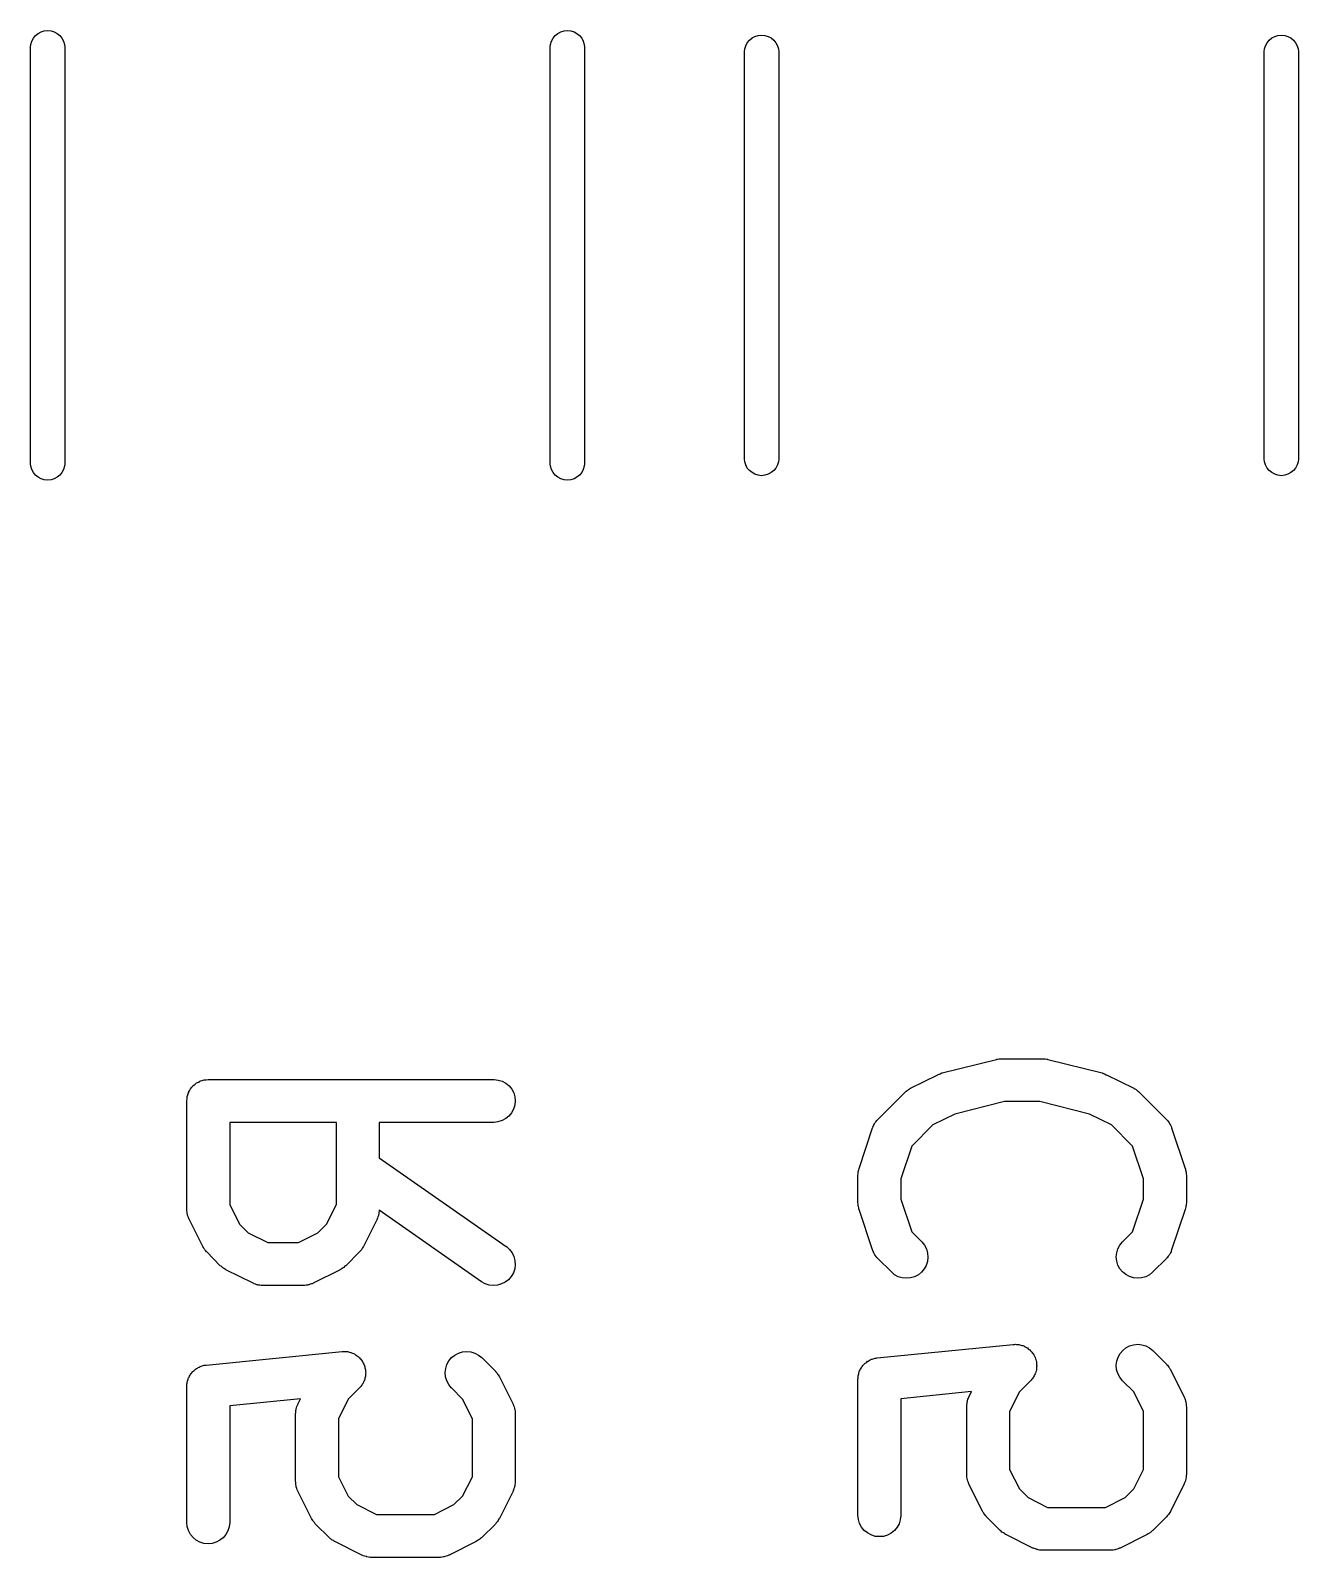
# Model space of a CAD drawing. Extents: x 60.5 to 142.6, y -115.4 to -60.2.
# Drawn here: x 71.13 to 75.57, y -104.06 to -98.71 of the extents above; entities that cross this region are included whole.
import ezdxf

# ---------------------------------------------------------------- set-up
doc = ezdxf.new("R2010")
doc.units = 0
doc.layers.add('BLACK', color=7, linetype='CONTINUOUS')

msp = doc.modelspace()

# ---------------------------------------------------------------- linework, layer by layer
at = {"layer": 'BLACK', "linetype": 'CONTINUOUS'}
for p, q in [((71.1399, -98.7394), (71.1474, -98.7303)), ((71.1474, -98.7303), (71.1565, -98.7228)), ((71.1565, -98.7228), (71.1669, -98.7172)), ((71.1669, -98.7172), (71.1782, -98.7138)), ((71.1782, -98.7138), (71.19, -98.7126)), ((71.19, -98.7126), (71.2018, -98.7138)), ((71.2018, -98.7138), (71.2131, -98.7172)), ((71.2131, -98.7172), (71.2235, -98.7228)), ((71.2235, -98.7228), (71.2326, -98.7303)), ((71.2326, -98.7303), (71.2401, -98.7394)), ((72.9599, -98.7394), (72.9674, -98.7303)), ((72.9674, -98.7303), (72.9765, -98.7228)), ((72.9765, -98.7228), (72.9869, -98.7172)), ((72.9869, -98.7172), (72.9982, -98.7138)), ((72.9982, -98.7138), (73.01, -98.7126)), ((73.01, -98.7126), (73.0218, -98.7138)), ((73.0218, -98.7138), (73.0331, -98.7172)), ((73.0331, -98.7172), (73.0435, -98.7228)), ((73.0435, -98.7228), (73.0526, -98.7303)), ((73.0526, -98.7303), (73.0601, -98.7394)), ((73.6669, -98.733), (73.6782, -98.7296)), ((73.6782, -98.7296), (73.69, -98.7285)), ((73.69, -98.7285), (73.7018, -98.7296)), ((73.7018, -98.7296), (73.7131, -98.733)), ((75.4869, -98.733), (75.4982, -98.7296)), ((75.4982, -98.7296), (75.51, -98.7285)), ((75.51, -98.7285), (75.5218, -98.7296)), ((75.5218, -98.7296), (75.5331, -98.733)), ((71.13, -98.77), (71.1309, -98.7612)), ((71.13, -100.23), (71.13, -98.77)), ((71.1309, -98.7612), (71.1343, -98.7499)), ((71.1343, -98.7499), (71.1399, -98.7394)), ((71.2401, -98.7394), (71.2457, -98.7499)), ((71.2457, -98.7499), (71.2491, -98.7612)), ((71.2491, -98.7612), (71.25, -98.77)), ((71.25, -98.77), (71.25, -100.23)), ((72.95, -98.77), (72.9509, -98.7612)), ((72.95, -100.23), (72.95, -98.77)), ((72.9509, -98.7612), (72.9543, -98.7499)), ((72.9543, -98.7499), (72.9599, -98.7394)), ((73.0601, -98.7394), (73.0657, -98.7499)), ((73.0657, -98.7499), (73.0691, -98.7612)), ((73.0691, -98.7612), (73.07, -98.77)), ((73.07, -98.77), (73.07, -100.23)), ((73.63, -98.7858), (73.6309, -98.777)), ((73.6309, -98.777), (73.6343, -98.7657)), ((73.6343, -98.7657), (73.6399, -98.7553)), ((73.6399, -98.7553), (73.6474, -98.7461)), ((73.6474, -98.7461), (73.6565, -98.7386)), ((73.6565, -98.7386), (73.6669, -98.733)), ((73.7131, -98.733), (73.7235, -98.7386)), ((73.7235, -98.7386), (73.7326, -98.7461)), ((73.7326, -98.7461), (73.7401, -98.7553)), ((73.7401, -98.7553), (73.7457, -98.7657)), ((73.7457, -98.7657), (73.7491, -98.777)), ((73.7491, -98.777), (73.75, -98.7858)), ((75.45, -98.7858), (75.4509, -98.777)), ((75.4509, -98.777), (75.4543, -98.7657)), ((75.4543, -98.7657), (75.4599, -98.7553)), ((75.4599, -98.7553), (75.4674, -98.7461)), ((75.4674, -98.7461), (75.4765, -98.7386)), ((75.4765, -98.7386), (75.4869, -98.733)), ((75.5331, -98.733), (75.5435, -98.7386)), ((75.5435, -98.7386), (75.5526, -98.7461)), ((75.5526, -98.7461), (75.5601, -98.7553)), ((75.5601, -98.7553), (75.5657, -98.7657)), ((75.5657, -98.7657), (75.5691, -98.777)), ((75.5691, -98.777), (75.57, -98.7858)), ((73.63, -100.214), (73.63, -98.7858)), ((73.75, -98.7858), (73.75, -100.214)), ((75.45, -100.214), (75.45, -98.7858)), ((75.57, -98.7858), (75.57, -100.214)), ((73.6309, -100.223), (73.63, -100.214)), ((73.6343, -100.234), (73.6309, -100.223)), ((73.7491, -100.223), (73.7457, -100.234)), ((73.75, -100.214), (73.7491, -100.223)), ((75.4509, -100.223), (75.45, -100.214)), ((75.4543, -100.234), (75.4509, -100.223)), ((75.5691, -100.223), (75.5657, -100.234)), ((75.57, -100.214), (75.5691, -100.223)), ((71.1309, -100.239), (71.13, -100.23)), ((71.1343, -100.25), (71.1309, -100.239)), ((71.1399, -100.261), (71.1343, -100.25)), ((71.1474, -100.27), (71.1399, -100.261)), ((71.1565, -100.277), (71.1474, -100.27)), ((71.1669, -100.283), (71.1565, -100.277)), ((71.2235, -100.277), (71.2131, -100.283)), ((71.2326, -100.27), (71.2235, -100.277)), ((71.2401, -100.261), (71.2326, -100.27)), ((71.2457, -100.25), (71.2401, -100.261)), ((71.2491, -100.239), (71.2457, -100.25)), ((71.25, -100.23), (71.2491, -100.239)), ((72.9509, -100.239), (72.95, -100.23)), ((72.9543, -100.25), (72.9509, -100.239)), ((72.9599, -100.261), (72.9543, -100.25)), ((72.9674, -100.27), (72.9599, -100.261)), ((72.9765, -100.277), (72.9674, -100.27)), ((72.9869, -100.283), (72.9765, -100.277)), ((73.0435, -100.277), (73.0331, -100.283)), ((73.0526, -100.27), (73.0435, -100.277)), ((73.0601, -100.261), (73.0526, -100.27)), ((73.0657, -100.25), (73.0601, -100.261)), ((73.0691, -100.239), (73.0657, -100.25)), ((73.07, -100.23), (73.0691, -100.239)), ((73.6399, -100.245), (73.6343, -100.234)), ((73.6474, -100.254), (73.6399, -100.245)), ((73.6565, -100.261), (73.6474, -100.254)), ((73.6669, -100.267), (73.6565, -100.261)), ((73.6782, -100.27), (73.6669, -100.267)), ((73.69, -100.272), (73.6782, -100.27)), ((73.7018, -100.27), (73.69, -100.272)), ((73.7131, -100.267), (73.7018, -100.27)), ((73.7235, -100.261), (73.7131, -100.267)), ((73.7326, -100.254), (73.7235, -100.261)), ((73.7401, -100.245), (73.7326, -100.254)), ((73.7457, -100.234), (73.7401, -100.245)), ((75.4599, -100.245), (75.4543, -100.234)), ((75.4674, -100.254), (75.4599, -100.245)), ((75.4765, -100.261), (75.4674, -100.254)), ((75.4869, -100.267), (75.4765, -100.261)), ((75.4982, -100.27), (75.4869, -100.267)), ((75.51, -100.272), (75.4982, -100.27)), ((75.5218, -100.27), (75.51, -100.272)), ((75.5331, -100.267), (75.5218, -100.27)), ((75.5435, -100.261), (75.5331, -100.267)), ((75.5526, -100.254), (75.5435, -100.261)), ((75.5601, -100.245), (75.5526, -100.254)), ((75.5657, -100.234), (75.5601, -100.245)), ((71.1782, -100.286), (71.1669, -100.283)), ((71.19, -100.287), (71.1782, -100.286)), ((71.2018, -100.286), (71.19, -100.287)), ((71.2131, -100.283), (71.2018, -100.286)), ((72.9982, -100.286), (72.9869, -100.283)), ((73.01, -100.287), (72.9982, -100.286)), ((73.0218, -100.286), (73.01, -100.287)), ((73.0331, -100.283), (73.0218, -100.286)), ((74.5224, -102.315), (74.5283, -102.314)), ((74.5283, -102.314), (74.5296, -102.314)), ((74.5296, -102.314), (74.531, -102.314)), ((74.531, -102.314), (74.6738, -102.314)), ((74.6738, -102.314), (74.6749, -102.314)), ((74.6749, -102.314), (74.6762, -102.314)), ((74.6762, -102.314), (74.6775, -102.314)), ((74.6775, -102.314), (74.6835, -102.315)), ((74.3085, -102.369), (74.3151, -102.367)), ((74.3151, -102.367), (74.3216, -102.364)), ((74.3216, -102.364), (74.322, -102.364)), ((74.322, -102.364), (74.3223, -102.364)), ((74.3223, -102.364), (74.5128, -102.317)), ((74.5128, -102.317), (74.5138, -102.316)), ((74.5138, -102.316), (74.5151, -102.316)), ((74.5151, -102.316), (74.5164, -102.316)), ((74.5164, -102.316), (74.5224, -102.315)), ((74.6835, -102.315), (74.6894, -102.316)), ((74.6894, -102.316), (74.6907, -102.316)), ((74.6907, -102.316), (74.692, -102.317)), ((74.692, -102.317), (74.8825, -102.364)), ((74.8825, -102.364), (74.8835, -102.364)), ((74.8835, -102.364), (74.8838, -102.365)), ((74.8838, -102.365), (74.8842, -102.365)), ((74.8842, -102.365), (74.8907, -102.367)), ((74.8907, -102.367), (74.8972, -102.37)), ((71.6869, -102.426), (71.6902, -102.42)), ((71.6902, -102.42), (71.6904, -102.42)), ((71.6904, -102.42), (71.6905, -102.42)), ((71.6905, -102.42), (71.695, -102.414)), ((71.695, -102.414), (71.6995, -102.409)), ((71.6995, -102.409), (71.6997, -102.409)), ((71.6997, -102.409), (71.6999, -102.408)), ((71.6999, -102.408), (71.7054, -102.404)), ((71.7054, -102.404), (71.7109, -102.399)), ((71.7109, -102.399), (71.7111, -102.399)), ((71.7111, -102.399), (71.7113, -102.399)), ((71.7113, -102.399), (71.7176, -102.396)), ((71.7176, -102.396), (71.7238, -102.393)), ((71.7238, -102.393), (71.7241, -102.392)), ((71.7241, -102.392), (71.7243, -102.392)), ((71.7243, -102.392), (71.7311, -102.39)), ((71.7311, -102.39), (71.7378, -102.388)), ((71.7378, -102.388), (71.7381, -102.388)), ((71.7381, -102.388), (71.7383, -102.388)), ((71.7383, -102.388), (71.7454, -102.388)), ((71.7454, -102.388), (71.7524, -102.387)), ((71.7524, -102.387), (72.7524, -102.387)), ((72.7524, -102.387), (72.7534, -102.387)), ((72.7534, -102.387), (72.768, -102.389)), ((72.768, -102.389), (72.7819, -102.393)), ((72.7819, -102.393), (72.7948, -102.4)), ((72.7948, -102.4), (72.806, -102.409)), ((72.806, -102.409), (72.8151, -102.421)), ((72.8151, -102.421), (72.8219, -102.434)), ((74.2044, -102.422), (74.2081, -102.42)), ((74.2081, -102.42), (74.2117, -102.417)), ((74.2117, -102.417), (74.3069, -102.37)), ((74.3069, -102.37), (74.3079, -102.369)), ((74.3079, -102.369), (74.3082, -102.369)), ((74.3082, -102.369), (74.3085, -102.369)), ((74.8972, -102.37), (74.8975, -102.37)), ((74.8975, -102.37), (74.8978, -102.37)), ((74.8978, -102.37), (74.9931, -102.417)), ((74.9931, -102.417), (74.994, -102.418)), ((74.994, -102.418), (74.9975, -102.42)), ((74.9975, -102.42), (75.0012, -102.422)), ((71.6774, -102.461), (71.6782, -102.454)), ((71.6774, -102.462), (71.6774, -102.461)), ((71.6774, -102.461), (71.6774, -102.461)), ((71.6774, -102.461), (71.6774, -102.461)), ((71.6774, -102.461), (71.6774, -102.461)), ((71.6774, -102.843), (71.6774, -102.462)), ((71.6782, -102.454), (71.6789, -102.447)), ((71.6789, -102.447), (71.679, -102.447)), ((71.679, -102.446), (71.6811, -102.44)), ((71.679, -102.447), (71.679, -102.446)), ((71.6811, -102.44), (71.6832, -102.433)), ((71.6832, -102.433), (71.6834, -102.433)), ((71.6834, -102.432), (71.6869, -102.426)), ((71.6834, -102.433), (71.6834, -102.432)), ((72.8219, -102.434), (72.8261, -102.448)), ((72.8274, -102.462), (72.8258, -102.477)), ((72.8261, -102.448), (72.8274, -102.462)), ((74.097, -102.527), (74.1922, -102.431)), ((74.1922, -102.431), (74.1929, -102.431)), ((74.1929, -102.431), (74.1962, -102.428)), ((74.1962, -102.428), (74.1993, -102.425)), ((74.1993, -102.425), (74.202, -102.424)), ((74.202, -102.424), (74.2044, -102.422)), ((74.5402, -102.464), (74.3667, -102.508)), ((74.6646, -102.464), (74.5402, -102.464)), ((74.8381, -102.508), (74.6646, -102.464)), ((75.0012, -102.422), (75.0037, -102.424)), ((75.0037, -102.424), (75.0063, -102.426)), ((75.0063, -102.426), (75.0093, -102.429)), ((75.0093, -102.429), (75.0126, -102.431)), ((75.0126, -102.431), (75.1078, -102.527)), ((72.7939, -102.524), (72.781, -102.531)), ((72.8052, -102.515), (72.7939, -102.524)), ((72.8146, -102.504), (72.8052, -102.515)), ((72.8215, -102.491), (72.8146, -102.504)), ((72.8258, -102.477), (72.8215, -102.491)), ((74.0939, -102.53), (74.0956, -102.528)), ((74.0956, -102.528), (74.097, -102.527)), ((74.3667, -102.508), (74.2897, -102.546)), ((74.9151, -102.546), (74.8381, -102.508)), ((75.1078, -102.527), (75.1085, -102.527)), ((75.1085, -102.527), (75.1099, -102.529)), ((71.8274, -102.537), (71.8274, -102.825)), ((72.2012, -102.537), (71.8274, -102.537)), ((72.2012, -102.825), (72.2012, -102.537)), ((72.7524, -102.537), (72.3512, -102.537)), ((72.3512, -102.537), (72.3512, -102.661)), ((72.7669, -102.535), (72.7524, -102.537)), ((72.781, -102.531), (72.7669, -102.535)), ((74.0312, -102.699), (74.0788, -102.556)), ((74.0788, -102.556), (74.0792, -102.555)), ((74.0792, -102.555), (74.0801, -102.553)), ((74.0801, -102.553), (74.0808, -102.551)), ((74.0808, -102.551), (74.0832, -102.546)), ((74.0832, -102.546), (74.0853, -102.542)), ((74.0853, -102.542), (74.0866, -102.54)), ((74.0866, -102.54), (74.0877, -102.538)), ((74.0877, -102.538), (74.0909, -102.534)), ((74.0909, -102.534), (74.0939, -102.53)), ((74.2897, -102.546), (74.2156, -102.62)), ((74.9892, -102.62), (74.9151, -102.546)), ((75.1099, -102.529), (75.1115, -102.531)), ((75.1115, -102.531), (75.1145, -102.535)), ((75.1145, -102.535), (75.1177, -102.539)), ((75.1177, -102.539), (75.1187, -102.541)), ((75.1187, -102.541), (75.12, -102.543)), ((75.12, -102.543), (75.122, -102.547)), ((75.122, -102.547), (75.1244, -102.552)), ((75.1244, -102.552), (75.125, -102.554)), ((75.125, -102.554), (75.1259, -102.556)), ((75.1259, -102.556), (75.1735, -102.699)), ((74.2156, -102.62), (74.1774, -102.735)), ((75.0274, -102.735), (74.9892, -102.62)), ((72.3512, -102.661), (72.7954, -102.972)), ((74.0274, -102.722), (74.0279, -102.717)), ((74.0274, -102.723), (74.0274, -102.722)), ((74.0274, -102.818), (74.0274, -102.723)), ((74.0279, -102.717), (74.028, -102.713)), ((74.028, -102.713), (74.0287, -102.71)), ((74.0287, -102.71), (74.029, -102.707)), ((74.029, -102.707), (74.0303, -102.703)), ((74.0303, -102.703), (74.0312, -102.699)), ((74.1774, -102.735), (74.1774, -102.806)), ((75.0274, -102.806), (75.0274, -102.735)), ((75.1735, -102.699), (75.1739, -102.7)), ((75.1739, -102.7), (75.1747, -102.704)), ((75.1747, -102.704), (75.176, -102.708)), ((75.176, -102.708), (75.1763, -102.711)), ((75.1763, -102.711), (75.1769, -102.714)), ((75.1769, -102.714), (75.177, -102.718)), ((75.177, -102.718), (75.1774, -102.723)), ((75.1774, -102.723), (75.1774, -102.818)), ((71.6776, -102.845), (71.6774, -102.843)), ((71.6775, -102.847), (71.6776, -102.845)), ((71.6783, -102.852), (71.6775, -102.847)), ((71.8274, -102.825), (71.8616, -102.894)), ((72.1669, -102.894), (72.2012, -102.825)), ((72.351, -102.848), (72.3501, -102.853)), ((72.3512, -102.844), (72.3509, -102.846)), ((72.3509, -102.846), (72.351, -102.848)), ((72.7094, -103.095), (72.3512, -102.844)), ((74.0278, -102.822), (74.0274, -102.818)), ((74.0279, -102.826), (74.0278, -102.822)), ((74.0285, -102.829), (74.0279, -102.826)), ((74.0288, -102.832), (74.0285, -102.829)), ((74.03, -102.836), (74.0288, -102.832)), ((74.0309, -102.841), (74.03, -102.836)), ((74.0312, -102.842), (74.0309, -102.841)), ((74.0788, -102.984), (74.0312, -102.842)), ((74.1774, -102.806), (74.2156, -102.92)), ((74.9892, -102.92), (75.0274, -102.806)), ((75.1735, -102.842), (75.1259, -102.984)), ((75.1745, -102.837), (75.1735, -102.842)), ((75.1757, -102.833), (75.1745, -102.837)), ((75.1761, -102.83), (75.1757, -102.833)), ((75.1768, -102.827), (75.1761, -102.83)), ((75.1769, -102.823), (75.1768, -102.827)), ((75.1774, -102.819), (75.1769, -102.823)), ((75.1774, -102.818), (75.1774, -102.819)), ((71.6788, -102.857), (71.6783, -102.852)), ((71.6794, -102.86), (71.6788, -102.857)), ((71.6798, -102.862), (71.6794, -102.86)), ((71.6816, -102.867), (71.6798, -102.862)), ((71.683, -102.871), (71.6816, -102.867)), ((71.6841, -102.873), (71.683, -102.871)), ((71.6848, -102.875), (71.6841, -102.873)), ((71.6853, -102.876), (71.6848, -102.875)), ((71.7329, -102.972), (71.6853, -102.876)), ((71.8616, -102.894), (71.892, -102.924)), ((72.1365, -102.924), (72.1669, -102.894)), ((72.3433, -102.876), (72.2957, -102.972)), ((72.3441, -102.874), (72.3433, -102.876)), ((72.3451, -102.872), (72.3441, -102.874)), ((72.3467, -102.868), (72.3451, -102.872)), ((72.3485, -102.863), (72.3467, -102.868)), ((72.3489, -102.861), (72.3485, -102.863)), ((72.3496, -102.858), (72.3489, -102.861)), ((72.3501, -102.853), (72.3496, -102.858)), ((71.892, -102.924), (71.9606, -102.958)), ((72.068, -102.958), (72.1365, -102.924)), ((74.2156, -102.92), (74.2507, -102.955)), ((74.2507, -102.955), (74.2514, -102.956)), ((74.2514, -102.956), (74.2605, -102.967)), ((74.9448, -102.967), (74.9541, -102.955)), ((74.9541, -102.955), (74.9892, -102.92)), ((71.7352, -102.975), (71.7329, -102.972)), ((71.7371, -102.979), (71.7352, -102.975)), ((71.739, -102.981), (71.7371, -102.979)), ((71.7407, -102.984), (71.739, -102.981)), ((71.7436, -102.987), (71.7407, -102.984)), ((71.7462, -102.99), (71.7436, -102.987)), ((71.747, -102.991), (71.7462, -102.99)), ((71.7946, -103.039), (71.747, -102.991)), ((71.9606, -102.958), (72.068, -102.958)), ((72.2816, -102.991), (72.234, -103.039)), ((72.2843, -102.988), (72.2816, -102.991)), ((72.2872, -102.985), (72.2843, -102.988)), ((72.2889, -102.982), (72.2872, -102.985)), ((72.2909, -102.98), (72.2889, -102.982)), ((72.2929, -102.976), (72.2909, -102.98)), ((72.2952, -102.973), (72.2929, -102.976)), ((72.2957, -102.972), (72.2952, -102.973)), ((72.7954, -102.972), (72.7962, -102.972)), ((72.7962, -102.972), (72.8072, -102.982)), ((72.8072, -102.982), (72.8161, -102.994)), ((72.8161, -102.994), (72.8226, -103.007)), ((72.8226, -103.007), (72.8264, -103.021)), ((74.0797, -102.986), (74.0788, -102.984)), ((74.0804, -102.989), (74.0797, -102.986)), ((74.0827, -102.993), (74.0804, -102.989)), ((74.0848, -102.998), (74.0827, -102.993)), ((74.0861, -103), (74.0848, -102.998)), ((74.0871, -103.002), (74.0861, -103)), ((74.0903, -103.006), (74.0871, -103.002)), ((74.0933, -103.01), (74.0903, -103.006)), ((74.0949, -103.011), (74.0933, -103.01)), ((74.2605, -102.967), (74.2673, -102.98)), ((74.2673, -102.98), (74.2713, -102.995)), ((74.2726, -103.009), (74.271, -103.024)), ((74.2713, -102.995), (74.2726, -103.009)), ((74.9321, -103.008), (74.9336, -102.994)), ((74.9335, -103.023), (74.9321, -103.008)), ((74.9336, -102.994), (74.9379, -102.98)), ((74.9379, -102.98), (74.9448, -102.967)), ((75.1138, -103.006), (75.1108, -103.011)), ((75.1171, -103.002), (75.1138, -103.006)), ((75.1181, -103), (75.1171, -103.002)), ((75.1194, -102.999), (75.1181, -103)), ((75.1216, -102.994), (75.1194, -102.999)), ((75.124, -102.99), (75.1216, -102.994)), ((75.1246, -102.987), (75.124, -102.99)), ((75.1256, -102.985), (75.1246, -102.987)), ((75.1259, -102.984), (75.1256, -102.985)), ((71.7978, -103.041), (71.7946, -103.039)), ((71.8009, -103.044), (71.7978, -103.041)), ((71.8035, -103.046), (71.8009, -103.044)), ((71.8059, -103.048), (71.8035, -103.046)), ((71.8096, -103.05), (71.8059, -103.048)), ((71.8131, -103.052), (71.8096, -103.05)), ((71.8141, -103.053), (71.8131, -103.052)), ((71.9093, -103.1), (71.8141, -103.053)), ((72.2145, -103.053), (72.1193, -103.1)), ((72.2181, -103.051), (72.2145, -103.053)), ((72.2218, -103.049), (72.2181, -103.051)), ((72.2242, -103.047), (72.2218, -103.049)), ((72.2269, -103.045), (72.2242, -103.047)), ((72.2299, -103.042), (72.2269, -103.045)), ((72.2332, -103.039), (72.2299, -103.042)), ((72.234, -103.039), (72.2332, -103.039)), ((72.8255, -103.05), (72.8208, -103.064)), ((72.8273, -103.036), (72.8255, -103.05)), ((72.8264, -103.021), (72.8273, -103.036)), ((74.0962, -103.013), (74.0949, -103.011)), ((74.097, -103.014), (74.0962, -103.013)), ((74.1446, -103.061), (74.097, -103.014)), ((74.1559, -103.071), (74.1446, -103.061)), ((74.2503, -103.062), (74.2389, -103.071)), ((74.2596, -103.05), (74.2503, -103.062)), ((74.2667, -103.038), (74.2596, -103.05)), ((74.271, -103.024), (74.2667, -103.038)), ((74.9377, -103.037), (74.9335, -103.023)), ((74.9445, -103.05), (74.9377, -103.037)), ((74.9537, -103.061), (74.9445, -103.05)), ((74.965, -103.07), (74.9537, -103.061)), ((75.0594, -103.062), (75.048, -103.071)), ((75.0602, -103.061), (75.0594, -103.062)), ((75.1078, -103.014), (75.0602, -103.061)), ((75.1092, -103.012), (75.1078, -103.014)), ((75.1108, -103.011), (75.1092, -103.012)), ((71.9114, -103.101), (71.9093, -103.1)), ((71.9133, -103.102), (71.9114, -103.101)), ((71.9182, -103.104), (71.9133, -103.102)), ((71.923, -103.106), (71.9182, -103.104)), ((71.9252, -103.106), (71.923, -103.106)), ((71.9273, -103.107), (71.9252, -103.106)), ((71.9324, -103.107), (71.9273, -103.107)), ((71.9374, -103.108), (71.9324, -103.107)), ((71.9396, -103.108), (71.9374, -103.108)), ((71.9418, -103.108), (71.9396, -103.108)), ((71.9429, -103.108), (71.9418, -103.108)), ((72.0857, -103.108), (71.9429, -103.108)), ((72.0879, -103.108), (72.0857, -103.108)), ((72.0901, -103.108), (72.0879, -103.108)), ((72.0952, -103.107), (72.0901, -103.108)), ((72.1003, -103.107), (72.0952, -103.107)), ((72.1024, -103.106), (72.1003, -103.107)), ((72.1046, -103.106), (72.1024, -103.106)), ((72.1094, -103.104), (72.1046, -103.106)), ((72.1143, -103.103), (72.1094, -103.104)), ((72.1162, -103.102), (72.1143, -103.103)), ((72.1183, -103.101), (72.1162, -103.102)), ((72.1193, -103.1), (72.1183, -103.101)), ((72.7221, -103.102), (72.7094, -103.095)), ((72.736, -103.107), (72.7221, -103.102)), ((72.7506, -103.108), (72.736, -103.107)), ((72.7652, -103.107), (72.7506, -103.108)), ((72.7793, -103.103), (72.7652, -103.107)), ((72.7924, -103.097), (72.7793, -103.103)), ((72.8039, -103.088), (72.7924, -103.097)), ((72.8135, -103.077), (72.8039, -103.088)), ((72.8208, -103.064), (72.8135, -103.077)), ((74.1688, -103.078), (74.1559, -103.071)), ((74.1828, -103.082), (74.1688, -103.078)), ((74.1974, -103.083), (74.1828, -103.082)), ((74.2119, -103.082), (74.1974, -103.083)), ((74.226, -103.078), (74.2119, -103.082)), ((74.2389, -103.071), (74.226, -103.078)), ((74.9778, -103.077), (74.965, -103.07)), ((74.9918, -103.082), (74.9778, -103.077)), ((75.0064, -103.083), (74.9918, -103.082)), ((75.0209, -103.082), (75.0064, -103.083)), ((75.035, -103.078), (75.0209, -103.082)), ((75.048, -103.071), (75.035, -103.078)), ((74.0949, -103.362), (74.5711, -103.315)), ((74.5711, -103.315), (74.5722, -103.315)), ((74.5722, -103.315), (74.5758, -103.315)), ((74.5758, -103.315), (74.5794, -103.314)), ((74.5794, -103.314), (74.5831, -103.315)), ((74.5831, -103.315), (74.5868, -103.315)), ((74.5868, -103.315), (74.5903, -103.315)), ((74.5903, -103.315), (74.5939, -103.316)), ((74.5939, -103.316), (74.5975, -103.317)), ((74.5975, -103.317), (74.6011, -103.318)), ((74.6011, -103.318), (74.6044, -103.319)), ((74.6044, -103.319), (74.6079, -103.32)), ((74.6079, -103.32), (74.6111, -103.322)), ((74.6111, -103.322), (74.6146, -103.323)), ((74.6146, -103.323), (74.6176, -103.326)), ((74.6176, -103.326), (74.6207, -103.327)), ((74.6207, -103.327), (74.6236, -103.33)), ((74.6236, -103.33), (74.6267, -103.332)), ((74.9545, -103.336), (74.9659, -103.327)), ((74.9659, -103.327), (74.9788, -103.32)), ((74.9788, -103.32), (74.9928, -103.316)), ((74.9928, -103.316), (75.0074, -103.314)), ((75.0074, -103.314), (75.022, -103.316)), ((75.022, -103.316), (75.036, -103.32)), ((75.036, -103.32), (75.0489, -103.327)), ((75.0489, -103.327), (75.0602, -103.336)), ((71.7449, -103.387), (72.2211, -103.34)), ((72.2211, -103.34), (72.2222, -103.34)), ((72.2222, -103.34), (72.2258, -103.34)), ((72.2258, -103.34), (72.2294, -103.339)), ((72.2294, -103.339), (72.2331, -103.34)), ((72.2331, -103.34), (72.2368, -103.34)), ((72.2368, -103.34), (72.2403, -103.34)), ((72.2403, -103.34), (72.2439, -103.341)), ((72.2439, -103.341), (72.2475, -103.342)), ((72.2475, -103.342), (72.2511, -103.343)), ((72.2511, -103.343), (72.2544, -103.344)), ((72.2544, -103.344), (72.2579, -103.345)), ((72.2579, -103.345), (72.2611, -103.347)), ((72.2611, -103.347), (72.2646, -103.348)), ((72.2646, -103.348), (72.2676, -103.351)), ((72.2676, -103.351), (72.2707, -103.352)), ((72.2707, -103.352), (72.2736, -103.355)), ((72.2736, -103.355), (72.2767, -103.357)), ((72.2767, -103.357), (72.2792, -103.359)), ((72.2792, -103.359), (72.282, -103.362)), ((72.282, -103.362), (72.2843, -103.365)), ((72.2843, -103.365), (72.2869, -103.367)), ((72.2869, -103.367), (72.2889, -103.37)), ((72.2889, -103.37), (72.2912, -103.373)), ((72.2912, -103.373), (72.2929, -103.376)), ((72.2929, -103.376), (72.295, -103.379)), ((72.295, -103.379), (72.2963, -103.383)), ((72.2963, -103.383), (72.298, -103.386)), ((72.5881, -103.385), (72.5951, -103.372)), ((72.5951, -103.372), (72.6045, -103.361)), ((72.6045, -103.361), (72.6159, -103.352)), ((72.6159, -103.352), (72.6288, -103.345)), ((72.6288, -103.345), (72.6428, -103.341)), ((72.6428, -103.341), (72.6574, -103.339)), ((72.6574, -103.339), (72.672, -103.341)), ((72.672, -103.341), (72.686, -103.345)), ((72.686, -103.345), (72.6989, -103.352)), ((72.6989, -103.352), (72.7102, -103.361)), ((72.7102, -103.361), (72.7578, -103.409)), ((74.0473, -103.386), (74.0499, -103.383)), ((74.0499, -103.383), (74.0525, -103.381)), ((74.0525, -103.381), (74.0549, -103.379)), ((74.0549, -103.379), (74.0582, -103.377)), ((74.0582, -103.377), (74.0613, -103.374)), ((74.0613, -103.374), (74.0643, -103.373)), ((74.0643, -103.373), (74.067, -103.371)), ((74.067, -103.371), (74.0707, -103.369)), ((74.0707, -103.369), (74.0743, -103.367)), ((74.0743, -103.367), (74.0775, -103.366)), ((74.0775, -103.366), (74.0806, -103.365)), ((74.0806, -103.365), (74.0845, -103.364)), ((74.0845, -103.364), (74.0883, -103.363)), ((74.0883, -103.363), (74.0916, -103.363)), ((74.0916, -103.363), (74.0949, -103.362)), ((74.6267, -103.332), (74.6292, -103.334)), ((74.6292, -103.334), (74.632, -103.337)), ((74.632, -103.337), (74.6343, -103.34)), ((74.6343, -103.34), (74.6369, -103.342)), ((74.6369, -103.342), (74.6389, -103.345)), ((74.6389, -103.345), (74.6412, -103.348)), ((74.6412, -103.348), (74.6429, -103.351)), ((74.6429, -103.351), (74.645, -103.354)), ((74.645, -103.354), (74.6463, -103.358)), ((74.6463, -103.358), (74.648, -103.361)), ((74.648, -103.361), (74.6491, -103.365)), ((74.6491, -103.365), (74.6505, -103.368)), ((74.6505, -103.368), (74.6512, -103.372)), ((74.6512, -103.372), (74.6522, -103.375)), ((74.6522, -103.375), (74.6525, -103.379)), ((74.6525, -103.379), (74.6532, -103.382)), ((74.6532, -103.382), (74.6532, -103.386)), ((74.9321, -103.388), (74.9337, -103.374)), ((74.9337, -103.374), (74.9381, -103.36)), ((74.9381, -103.36), (74.9451, -103.347)), ((74.9451, -103.347), (74.9545, -103.336)), ((75.0602, -103.336), (75.1078, -103.384)), ((75.1078, -103.384), (75.1085, -103.385)), ((71.6807, -103.44), (71.6822, -103.436)), ((71.6822, -103.436), (71.6834, -103.432)), ((71.6834, -103.432), (71.685, -103.429)), ((71.685, -103.429), (71.6863, -103.426)), ((71.6863, -103.426), (71.6886, -103.423)), ((71.6886, -103.423), (71.6905, -103.42)), ((71.6905, -103.42), (71.6926, -103.417)), ((71.6926, -103.417), (71.6945, -103.414)), ((71.6945, -103.414), (71.6973, -103.411)), ((71.6973, -103.411), (71.6999, -103.408)), ((71.6999, -103.408), (71.7025, -103.406)), ((71.7025, -103.406), (71.7049, -103.404)), ((71.7049, -103.404), (71.7082, -103.402)), ((71.7082, -103.402), (71.7113, -103.399)), ((71.7113, -103.399), (71.7143, -103.398)), ((71.7143, -103.398), (71.717, -103.396)), ((71.717, -103.396), (71.7207, -103.394)), ((71.7207, -103.394), (71.7243, -103.392)), ((71.7243, -103.392), (71.7275, -103.391)), ((71.7275, -103.391), (71.7306, -103.39)), ((71.7306, -103.39), (71.7345, -103.389)), ((71.7345, -103.389), (71.7383, -103.388)), ((71.7383, -103.388), (71.7416, -103.388)), ((71.7416, -103.388), (71.7449, -103.387)), ((72.298, -103.386), (72.2991, -103.39)), ((72.3003, -103.436), (72.2989, -103.44)), ((72.2991, -103.39), (72.3005, -103.393)), ((72.301, -103.433), (72.3003, -103.436)), ((72.3005, -103.393), (72.3012, -103.397)), ((72.3021, -103.429), (72.301, -103.433)), ((72.3012, -103.397), (72.3022, -103.4)), ((72.3025, -103.426), (72.3021, -103.429)), ((72.3022, -103.4), (72.3025, -103.404)), ((72.3025, -103.404), (72.3032, -103.407)), ((72.3032, -103.422), (72.3025, -103.426)), ((72.3032, -103.407), (72.3032, -103.411)), ((72.3032, -103.411), (72.3036, -103.415)), ((72.3036, -103.415), (72.3032, -103.418)), ((72.3032, -103.418), (72.3032, -103.422)), ((72.5821, -103.413), (72.5837, -103.399)), ((72.5834, -103.428), (72.5821, -103.413)), ((72.5875, -103.442), (72.5834, -103.428)), ((72.5837, -103.399), (72.5881, -103.385)), ((72.7578, -103.409), (72.7585, -103.41)), ((72.7585, -103.41), (72.7612, -103.413)), ((72.7612, -103.413), (72.7641, -103.416)), ((72.7641, -103.416), (72.7657, -103.419)), ((72.7657, -103.419), (72.7677, -103.421)), ((72.7677, -103.421), (72.7696, -103.425)), ((72.7696, -103.425), (72.7718, -103.428)), ((72.7718, -103.428), (72.8195, -103.524)), ((74.0274, -103.436), (74.0278, -103.433)), ((74.0274, -103.437), (74.0274, -103.436)), ((74.0274, -103.913), (74.0274, -103.437)), ((74.0278, -103.429), (74.0286, -103.425)), ((74.0278, -103.433), (74.0278, -103.429)), ((74.0286, -103.425), (74.029, -103.421)), ((74.029, -103.421), (74.03, -103.418)), ((74.03, -103.418), (74.0307, -103.415)), ((74.0307, -103.415), (74.0322, -103.411)), ((74.0322, -103.411), (74.0334, -103.407)), ((74.0334, -103.407), (74.035, -103.404)), ((74.035, -103.404), (74.0363, -103.401)), ((74.0363, -103.401), (74.0386, -103.398)), ((74.0386, -103.398), (74.0405, -103.395)), ((74.0405, -103.395), (74.0426, -103.392)), ((74.0426, -103.392), (74.0445, -103.389)), ((74.0445, -103.389), (74.0473, -103.386)), ((74.6365, -103.437), (74.6339, -103.44)), ((74.6385, -103.434), (74.6365, -103.437)), ((74.6409, -103.431), (74.6385, -103.434)), ((74.6426, -103.428), (74.6409, -103.431)), ((74.6446, -103.425), (74.6426, -103.428)), ((74.6461, -103.421), (74.6446, -103.425)), ((74.6478, -103.418), (74.6461, -103.421)), ((74.6489, -103.415), (74.6478, -103.418)), ((74.6503, -103.411), (74.6489, -103.415)), ((74.651, -103.408), (74.6503, -103.411)), ((74.6521, -103.404), (74.651, -103.408)), ((74.6525, -103.401), (74.6521, -103.404)), ((74.6532, -103.397), (74.6525, -103.401)), ((74.6532, -103.386), (74.6536, -103.39)), ((74.6536, -103.39), (74.6532, -103.393)), ((74.6532, -103.393), (74.6532, -103.397)), ((74.9334, -103.403), (74.9321, -103.388)), ((74.9375, -103.417), (74.9334, -103.403)), ((74.9442, -103.43), (74.9375, -103.417)), ((74.9534, -103.442), (74.9442, -103.43)), ((75.1085, -103.385), (75.1112, -103.388)), ((75.1112, -103.388), (75.1141, -103.391)), ((75.1141, -103.391), (75.1157, -103.394)), ((75.1157, -103.394), (75.1177, -103.396)), ((75.1177, -103.396), (75.1196, -103.4)), ((75.1196, -103.4), (75.1218, -103.403)), ((75.1218, -103.403), (75.1695, -103.499)), ((71.6774, -103.461), (71.6778, -103.458)), ((71.6774, -103.462), (71.6774, -103.461)), ((71.6774, -103.938), (71.6774, -103.462)), ((71.6778, -103.454), (71.6786, -103.45)), ((71.6778, -103.458), (71.6778, -103.454)), ((71.6786, -103.45), (71.679, -103.446)), ((71.679, -103.446), (71.68, -103.443)), ((71.68, -103.443), (71.6807, -103.44)), ((72.2816, -103.467), (72.2426, -103.506)), ((72.2839, -103.465), (72.2816, -103.467)), ((72.2865, -103.462), (72.2839, -103.465)), ((72.2885, -103.459), (72.2865, -103.462)), ((72.2909, -103.456), (72.2885, -103.459)), ((72.2926, -103.453), (72.2909, -103.456)), ((72.2946, -103.45), (72.2926, -103.453)), ((72.296, -103.446), (72.2946, -103.45)), ((72.2978, -103.443), (72.296, -103.446)), ((72.2989, -103.44), (72.2978, -103.443)), ((72.5942, -103.455), (72.5875, -103.442)), ((72.6034, -103.467), (72.5942, -103.455)), ((72.6041, -103.467), (72.6034, -103.467)), ((72.6431, -103.506), (72.6041, -103.467)), ((74.4256, -103.48), (74.1774, -103.505)), ((74.4163, -103.499), (74.4256, -103.48)), ((74.5926, -103.481), (74.5583, -103.55)), ((74.6316, -103.442), (74.5926, -103.481)), ((74.6339, -103.44), (74.6316, -103.442)), ((74.9541, -103.442), (74.9534, -103.442)), ((74.9931, -103.481), (74.9541, -103.442)), ((75.0274, -103.55), (74.9931, -103.481)), ((72.0756, -103.505), (71.8274, -103.53)), ((71.8274, -103.53), (71.8274, -103.938)), ((72.0594, -103.547), (72.06, -103.542)), ((72.06, -103.542), (72.0606, -103.539)), ((72.0606, -103.539), (72.061, -103.537)), ((72.061, -103.537), (72.0628, -103.532)), ((72.0628, -103.532), (72.0644, -103.528)), ((72.0644, -103.528), (72.0655, -103.526)), ((72.0655, -103.526), (72.0663, -103.524)), ((72.0663, -103.524), (72.0756, -103.505)), ((72.2426, -103.506), (72.2083, -103.575)), ((72.6774, -103.575), (72.6431, -103.506)), ((72.8195, -103.524), (72.8199, -103.525)), ((72.8199, -103.525), (72.8207, -103.527)), ((72.8207, -103.527), (72.8217, -103.529)), ((72.8217, -103.529), (72.8232, -103.533)), ((72.8232, -103.533), (72.825, -103.538)), ((72.825, -103.538), (72.8253, -103.54)), ((72.8253, -103.54), (72.826, -103.543)), ((72.826, -103.543), (72.8265, -103.548)), ((74.1774, -103.505), (74.1774, -103.913)), ((74.4083, -103.531), (74.4086, -103.529)), ((74.4083, -103.532), (74.4083, -103.531)), ((74.4083, -103.77), (74.4083, -103.532)), ((74.4085, -103.527), (74.4094, -103.522)), ((74.4086, -103.529), (74.4085, -103.527)), ((74.4094, -103.522), (74.41, -103.517)), ((74.41, -103.517), (74.4106, -103.514)), ((74.4106, -103.514), (74.411, -103.512)), ((74.411, -103.512), (74.4128, -103.507)), ((74.4128, -103.507), (74.4144, -103.503)), ((74.4144, -103.503), (74.4155, -103.501)), ((74.4155, -103.501), (74.4163, -103.499)), ((75.1695, -103.499), (75.1699, -103.5)), ((75.1699, -103.5), (75.1707, -103.502)), ((75.1707, -103.502), (75.1717, -103.504)), ((75.1717, -103.504), (75.1732, -103.508)), ((75.1732, -103.508), (75.175, -103.513)), ((75.175, -103.513), (75.1753, -103.515)), ((75.1753, -103.515), (75.176, -103.518)), ((75.176, -103.518), (75.1765, -103.523)), ((75.1765, -103.523), (75.1773, -103.528)), ((75.1773, -103.528), (75.1772, -103.53)), ((75.1772, -103.53), (75.1774, -103.532)), ((75.1774, -103.532), (75.1774, -103.77)), ((72.0583, -103.556), (72.0586, -103.554)), ((72.0583, -103.557), (72.0583, -103.556)), ((72.0583, -103.795), (72.0583, -103.557)), ((72.0585, -103.552), (72.0594, -103.547)), ((72.0586, -103.554), (72.0585, -103.552)), ((72.2083, -103.575), (72.2083, -103.778)), ((72.6774, -103.778), (72.6774, -103.575)), ((72.8265, -103.548), (72.8273, -103.553)), ((72.8273, -103.553), (72.8272, -103.555)), ((72.8272, -103.555), (72.8274, -103.557)), ((72.8274, -103.557), (72.8274, -103.795)), ((74.5583, -103.55), (74.5583, -103.753)), ((75.0274, -103.753), (75.0274, -103.55)), ((74.5583, -103.753), (74.5926, -103.821)), ((74.9931, -103.821), (75.0274, -103.753)), ((72.0585, -103.797), (72.0583, -103.795)), ((72.0585, -103.8), (72.0585, -103.797)), ((72.0593, -103.805), (72.0585, -103.8)), ((72.0598, -103.81), (72.0593, -103.805)), ((72.0604, -103.812), (72.0598, -103.81)), ((72.0607, -103.814), (72.0604, -103.812)), ((72.2083, -103.778), (72.2426, -103.846)), ((72.6431, -103.846), (72.6774, -103.778)), ((72.8257, -103.811), (72.8251, -103.813)), ((72.8263, -103.806), (72.8257, -103.811)), ((72.8272, -103.801), (72.8263, -103.806)), ((72.8274, -103.796), (72.8271, -103.798)), ((72.8271, -103.798), (72.8272, -103.801)), ((72.8274, -103.795), (72.8274, -103.796)), ((74.4085, -103.772), (74.4083, -103.77)), ((74.4085, -103.775), (74.4085, -103.772)), ((74.4093, -103.78), (74.4085, -103.775)), ((74.4098, -103.785), (74.4093, -103.78)), ((74.4104, -103.787), (74.4098, -103.785)), ((74.4107, -103.789), (74.4104, -103.787)), ((74.4125, -103.794), (74.4107, -103.789)), ((74.414, -103.799), (74.4125, -103.794)), ((74.415, -103.801), (74.414, -103.799)), ((74.4158, -103.803), (74.415, -103.801)), ((74.4163, -103.804), (74.4158, -103.803)), ((74.4639, -103.899), (74.4163, -103.804)), ((75.1695, -103.804), (75.1218, -103.899)), ((75.1703, -103.802), (75.1695, -103.804)), ((75.1713, -103.8), (75.1703, -103.802)), ((75.1729, -103.795), (75.1713, -103.8)), ((75.1747, -103.79), (75.1729, -103.795)), ((75.1751, -103.788), (75.1747, -103.79)), ((75.1757, -103.786), (75.1751, -103.788)), ((75.1763, -103.781), (75.1757, -103.786)), ((75.1772, -103.776), (75.1763, -103.781)), ((75.1774, -103.771), (75.1771, -103.773)), ((75.1771, -103.773), (75.1772, -103.776)), ((75.1774, -103.77), (75.1774, -103.771)), ((72.0625, -103.819), (72.0607, -103.814)), ((72.064, -103.824), (72.0625, -103.819)), ((72.065, -103.826), (72.064, -103.824)), ((72.0658, -103.828), (72.065, -103.826)), ((72.0663, -103.829), (72.0658, -103.828)), ((72.1139, -103.924), (72.0663, -103.829)), ((72.2426, -103.846), (72.273, -103.876)), ((72.6127, -103.876), (72.6431, -103.846)), ((72.8195, -103.829), (72.7718, -103.924)), ((72.8203, -103.827), (72.8195, -103.829)), ((72.8213, -103.825), (72.8203, -103.827)), ((72.8229, -103.82), (72.8213, -103.825)), ((72.8247, -103.815), (72.8229, -103.82)), ((72.8251, -103.813), (72.8247, -103.815)), ((74.5926, -103.821), (74.623, -103.851)), ((74.623, -103.851), (74.6915, -103.886)), ((74.8942, -103.886), (74.9627, -103.851)), ((74.9627, -103.851), (74.9931, -103.821)), ((72.273, -103.876), (72.3415, -103.911)), ((72.3415, -103.911), (72.5442, -103.911)), ((72.5442, -103.911), (72.6127, -103.876)), ((74.0288, -103.928), (74.0274, -103.913)), ((74.1774, -103.914), (74.1757, -103.929)), ((74.1774, -103.913), (74.1774, -103.914)), ((74.4661, -103.903), (74.4639, -103.899)), ((74.4681, -103.906), (74.4661, -103.903)), ((74.47, -103.909), (74.4681, -103.906)), ((74.4717, -103.911), (74.47, -103.909)), ((74.4746, -103.914), (74.4717, -103.911)), ((74.4772, -103.918), (74.4746, -103.914)), ((74.4779, -103.919), (74.4772, -103.918)), ((74.5255, -103.966), (74.4779, -103.919)), ((74.6915, -103.886), (74.8942, -103.886)), ((75.1078, -103.919), (75.0602, -103.966)), ((75.1105, -103.915), (75.1078, -103.919)), ((75.1134, -103.912), (75.1105, -103.915)), ((75.1151, -103.91), (75.1134, -103.912)), ((75.1171, -103.907), (75.1151, -103.91)), ((75.1191, -103.903), (75.1171, -103.907)), ((75.1214, -103.9), (75.1191, -103.903)), ((75.1218, -103.899), (75.1214, -103.9)), ((71.6788, -103.953), (71.6774, -103.938)), ((71.683, -103.967), (71.6788, -103.953)), ((71.6899, -103.98), (71.683, -103.967)), ((71.8213, -103.968), (71.8143, -103.98)), ((71.8257, -103.954), (71.8213, -103.968)), ((71.8274, -103.939), (71.8257, -103.954)), ((71.8274, -103.938), (71.8274, -103.939)), ((72.1161, -103.928), (72.1139, -103.924)), ((72.1181, -103.931), (72.1161, -103.928)), ((72.12, -103.934), (72.1181, -103.931)), ((72.1217, -103.936), (72.12, -103.934)), ((72.1246, -103.939), (72.1217, -103.936)), ((72.1272, -103.943), (72.1246, -103.939)), ((72.1279, -103.944), (72.1272, -103.943)), ((72.1755, -103.991), (72.1279, -103.944)), ((72.7578, -103.944), (72.7102, -103.991)), ((72.7605, -103.94), (72.7578, -103.944)), ((72.7634, -103.937), (72.7605, -103.94)), ((72.7651, -103.935), (72.7634, -103.937)), ((72.7671, -103.932), (72.7651, -103.935)), ((72.7691, -103.928), (72.7671, -103.932)), ((72.7714, -103.925), (72.7691, -103.928)), ((72.7718, -103.924), (72.7714, -103.925)), ((74.033, -103.942), (74.0288, -103.928)), ((74.0399, -103.955), (74.033, -103.942)), ((74.0492, -103.966), (74.0399, -103.955)), ((74.0604, -103.975), (74.0492, -103.966)), ((74.1549, -103.967), (74.1434, -103.976)), ((74.1643, -103.955), (74.1549, -103.967)), ((74.1713, -103.943), (74.1643, -103.955)), ((74.1757, -103.929), (74.1713, -103.943)), ((74.5288, -103.969), (74.5255, -103.966)), ((74.5318, -103.972), (74.5288, -103.969)), ((74.5344, -103.973), (74.5318, -103.972)), ((75.0531, -103.972), (75.0504, -103.974)), ((75.0561, -103.969), (75.0531, -103.972)), ((75.0594, -103.967), (75.0561, -103.969)), ((75.0602, -103.966), (75.0594, -103.967)), ((71.6992, -103.991), (71.6899, -103.98)), ((71.7104, -104), (71.6992, -103.991)), ((71.7233, -104.007), (71.7104, -104)), ((71.7373, -104.012), (71.7233, -104.007)), ((71.7519, -104.013), (71.7373, -104.012)), ((71.7664, -104.012), (71.7519, -104.013)), ((71.7805, -104.008), (71.7664, -104.012)), ((71.7934, -104.001), (71.7805, -104.008)), ((71.8049, -103.992), (71.7934, -104.001)), ((71.8143, -103.98), (71.8049, -103.992)), ((72.1788, -103.994), (72.1755, -103.991)), ((72.1818, -103.997), (72.1788, -103.994)), ((72.1844, -103.998), (72.1818, -103.997)), ((72.1868, -104), (72.1844, -103.998)), ((72.1906, -104.002), (72.1868, -104)), ((72.1941, -104.005), (72.1906, -104.002)), ((72.195, -104.005), (72.1941, -104.005)), ((72.2903, -104.053), (72.195, -104.005)), ((72.6907, -104.005), (72.5954, -104.053)), ((72.6943, -104.003), (72.6907, -104.005)), ((72.698, -104.001), (72.6943, -104.003)), ((72.7004, -103.999), (72.698, -104.001)), ((72.7031, -103.997), (72.7004, -103.999)), ((72.7061, -103.994), (72.7031, -103.997)), ((72.7094, -103.992), (72.7061, -103.994)), ((72.7102, -103.991), (72.7094, -103.992)), ((74.0733, -103.982), (74.0604, -103.975)), ((74.0873, -103.987), (74.0733, -103.982)), ((74.1019, -103.988), (74.0873, -103.987)), ((74.1164, -103.987), (74.1019, -103.988)), ((74.1305, -103.983), (74.1164, -103.987)), ((74.1434, -103.976), (74.1305, -103.983)), ((74.5368, -103.975), (74.5344, -103.973)), ((74.5406, -103.977), (74.5368, -103.975)), ((74.5441, -103.98), (74.5406, -103.977)), ((74.545, -103.98), (74.5441, -103.98)), ((74.6403, -104.028), (74.545, -103.98)), ((75.0407, -103.98), (74.9454, -104.028)), ((75.0443, -103.978), (75.0407, -103.98)), ((75.048, -103.976), (75.0443, -103.978)), ((75.0504, -103.974), (75.048, -103.976)), ((72.2923, -104.054), (72.2903, -104.053)), ((72.2943, -104.055), (72.2923, -104.054)), ((72.2991, -104.056), (72.2943, -104.055)), ((72.3039, -104.058), (72.2991, -104.056)), ((72.3061, -104.058), (72.3039, -104.058)), ((72.3082, -104.059), (72.3061, -104.058)), ((72.3133, -104.06), (72.3082, -104.059)), ((72.3184, -104.061), (72.3133, -104.06)), ((72.3206, -104.06), (72.3184, -104.061)), ((72.3228, -104.061), (72.3206, -104.06)), ((72.3238, -104.061), (72.3228, -104.061)), ((72.5619, -104.061), (72.3238, -104.061)), ((72.5641, -104.06), (72.5619, -104.061)), ((72.5663, -104.061), (72.5641, -104.06)), ((72.5714, -104.06), (72.5663, -104.061)), ((72.5765, -104.059), (72.5714, -104.06)), ((72.5786, -104.059), (72.5765, -104.059)), ((72.5808, -104.058), (72.5786, -104.059)), ((72.5856, -104.057), (72.5808, -104.058)), ((72.5905, -104.055), (72.5856, -104.057)), ((72.5924, -104.054), (72.5905, -104.055)), ((72.5945, -104.053), (72.5924, -104.054)), ((72.5954, -104.053), (72.5945, -104.053)), ((74.6423, -104.029), (74.6403, -104.028)), ((74.6443, -104.03), (74.6423, -104.029)), ((74.6491, -104.031), (74.6443, -104.03)), ((74.6539, -104.033), (74.6491, -104.031)), ((74.6561, -104.033), (74.6539, -104.033)), ((74.6582, -104.034), (74.6561, -104.033)), ((74.6633, -104.035), (74.6582, -104.034)), ((74.6684, -104.036), (74.6633, -104.035)), ((74.6706, -104.035), (74.6684, -104.036)), ((74.6728, -104.036), (74.6706, -104.035)), ((74.6738, -104.036), (74.6728, -104.036)), ((74.9119, -104.036), (74.6738, -104.036)), ((74.9141, -104.035), (74.9119, -104.036)), ((74.9163, -104.036), (74.9141, -104.035)), ((74.9214, -104.035), (74.9163, -104.036)), ((74.9265, -104.034), (74.9214, -104.035)), ((74.9286, -104.034), (74.9265, -104.034)), ((74.9308, -104.033), (74.9286, -104.034)), ((74.9356, -104.032), (74.9308, -104.033)), ((74.9405, -104.03), (74.9356, -104.032)), ((74.9424, -104.029), (74.9405, -104.03)), ((74.9445, -104.028), (74.9424, -104.029)), ((74.9454, -104.028), (74.9445, -104.028))]:
    msp.add_line(p, q, dxfattribs=at)

doc.saveas('drawing.dxf')
